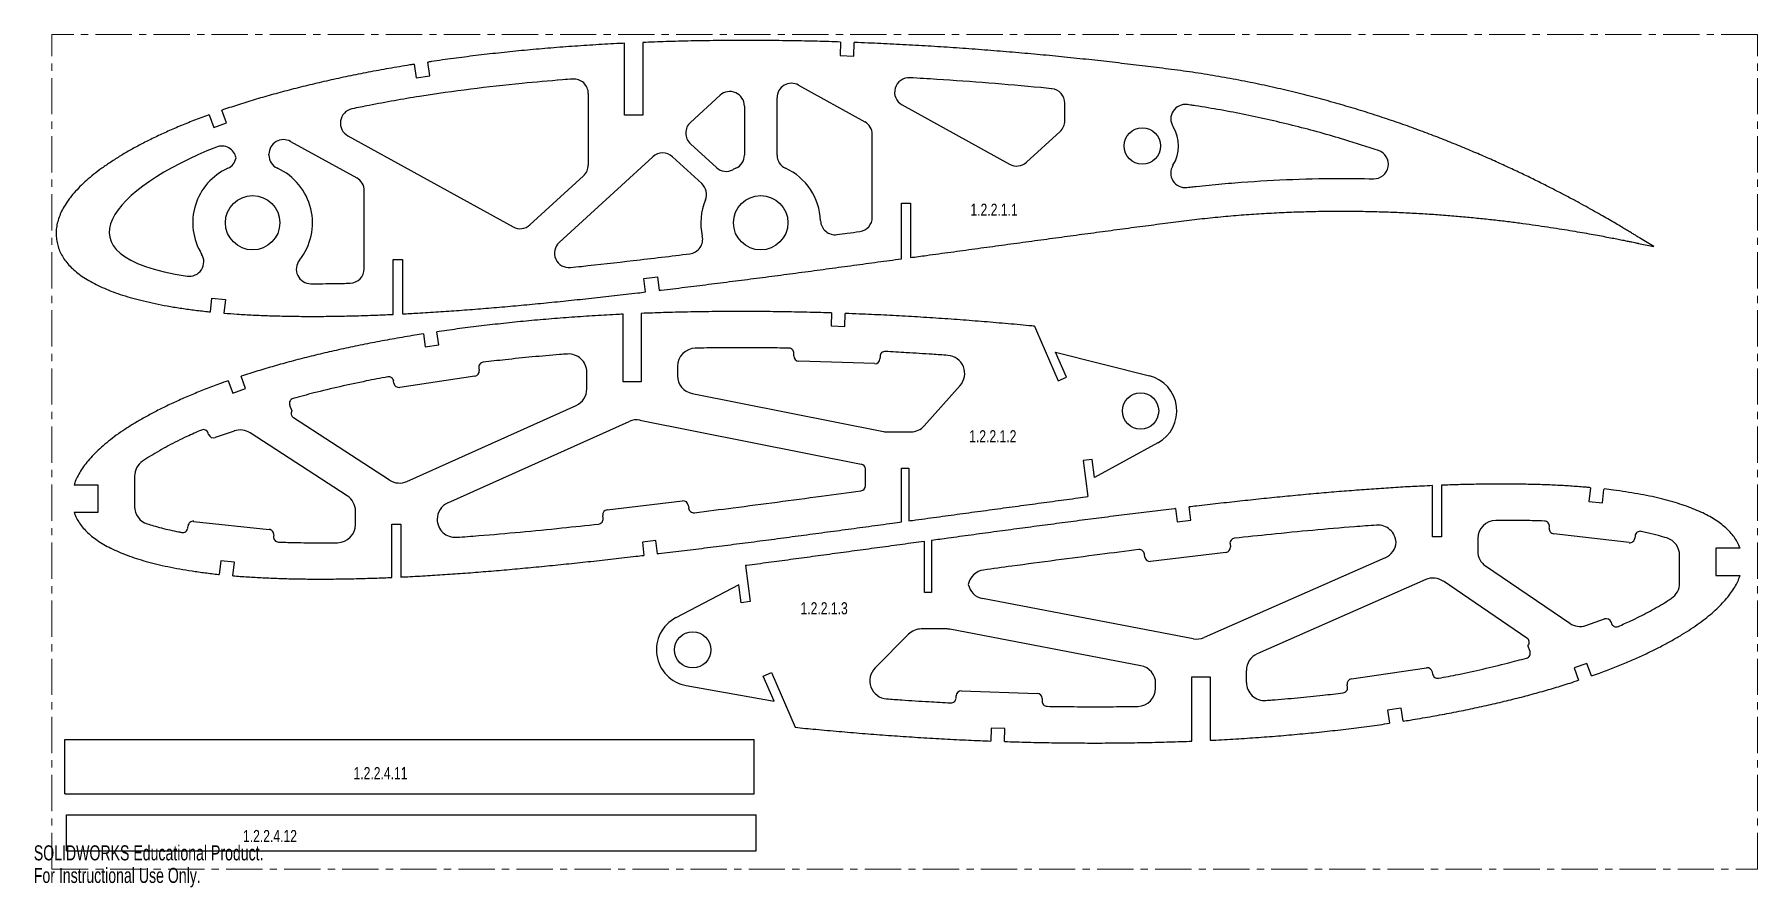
# Model space of a CAD drawing. Header units: inches. Extents: x 0 to 23.8, y 0 to 11.8.
import ezdxf

# ---------------------------------------------------------------- set-up
doc = ezdxf.new("R2010")
doc.units = ezdxf.units.IN
doc.header["$MEASUREMENT"] = 0
doc.linetypes.add('CENTERX2', pattern=[0.8, 0.5, -0.1, 0.1, -0.1])
doc.layers.add('PART_NAMES', color=1, linetype='Continuous')
doc.styles.add('SLDTEXTSTYLE0', font='TXT', dxfattribs={"width": 0.75})
doc.styles.add('SLDTEXTSTYLE1', font='TXT', dxfattribs={"width": 0.7})

msp = doc.modelspace()

# ---------------------------------------------------------------- linework, layer by layer
at = {"color": 7, "linetype": 'CENTERX2', "lineweight": 18}
for p, q in [((0.25, 0.25), (0.25, 11.75)), ((23.75, 11.75), (0.25, 11.75)), ((23.75, 0.25), (23.75, 11.75)), ((0.25, 0.25), (23.75, 0.25))]:
    msp.add_line(p, q, dxfattribs=at)
at = {"color": 7, "linetype": 'Continuous', "lineweight": 25}
for p, q in [((8.39, 11.64), (8.39, 10.64)), ((11.115, 11.646), (11.109, 11.459)), ((11.297, 11.453), (11.304, 11.64)), ((8.14, 10.64), (8.14, 11.629)), ((11.109, 11.459), (11.297, 11.453)), ((5.242, 11.34), (5.27, 11.154)), ((5.27, 11.154), (5.455, 11.182)), ((5.455, 11.182), (5.427, 11.369)), ((7.64, 10.936), (7.64, 9.951)), ((10.537, 11.052), (11.449, 10.548)), ((2.655, 10.531), (2.591, 10.706)), ((9.047, 10.538), (9.455, 10.912)), ((9.79, 10.764), (9.79, 10.088)), ((10.24, 10.088), (10.24, 10.877)), ((11.964, 10.779), (13.444, 9.962)), ((14.205, 10.561), (14.205, 10.804)), ((2.415, 10.643), (2.479, 10.467)), ((2.479, 10.467), (2.655, 10.531)), ((8.39, 10.64), (8.14, 10.64)), ((3.537, 10.276), (4.449, 9.773)), ((4.328, 10.354), (6.603, 9.099)), ((9.405, 9.916), (9.047, 10.243)), ((11.553, 9.233), (11.553, 10.373)), ((13.676, 9.989), (14.14, 10.413)), ((3.24, 10.088), (3.24, 10.101)), ((7.239, 8.886), (8.528, 10.064)), ((8.798, 10.064), (9.203, 9.695)), ((6.835, 9.126), (7.575, 9.803)), ((4.553, 8.523), (4.553, 9.598)), ((11.953, 9.426), (12.078, 9.426)), ((11.953, 8.659), (11.953, 9.426)), ((12.078, 9.426), (12.078, 8.676)), ((22.112, 8.872), (22.321, 8.827)), ((22.321, 8.827), (22.139, 8.94)), ((4.953, 8.65), (5.078, 8.65)), ((4.953, 7.894), (4.953, 8.65)), ((5.078, 8.65), (5.078, 7.9)), ((8.407, 8.389), (8.594, 8.41)), ((8.429, 8.202), (8.407, 8.389)), ((8.594, 8.41), (8.616, 8.224)), ((2.433, 7.929), (2.452, 8.117)), ((2.452, 8.117), (2.639, 8.098)), ((2.639, 8.098), (2.62, 7.911)), ((8.119, 6.963), (8.119, 7.896)), ((8.369, 7.907), (8.369, 6.963)), ((10.992, 7.913), (10.987, 7.734)), ((11.174, 7.728), (11.181, 7.906)), ((5.367, 7.624), (5.393, 7.446)), ((5.579, 7.473), (5.552, 7.653)), ((10.987, 7.734), (11.174, 7.728)), ((13.788, 7.731), (13.814, 7.667)), ((13.814, 7.667), (14.113, 6.98)), ((5.393, 7.446), (5.579, 7.473)), ((14.228, 7.03), (14.078, 7.374)), ((14.078, 7.374), (15.371, 7.048)), ((6.131, 7.154), (6.136, 7.121)), ((8.869, 7.178), (8.869, 7.049)), ((10.473, 7.321), (10.474, 7.355)), ((11.586, 7.215), (10.541, 7.249)), ((11.659, 7.314), (11.658, 7.282)), ((2.68, 6.98), (2.74, 6.809)), ((2.917, 6.871), (2.858, 7.041)), ((4.962, 6.947), (4.958, 6.975)), ((6.077, 7.041), (5.041, 6.888)), ((7.619, 6.868), (7.619, 7.098)), ((8.369, 6.963), (8.119, 6.963)), ((12.269, 6.359), (12.762, 6.914)), ((14.113, 6.98), (14.228, 7.03)), ((2.74, 6.809), (2.917, 6.871)), ((9.071, 6.804), (11.707, 6.28)), ((3.525, 6.644), (3.554, 6.563)), ((4.902, 5.61), (3.577, 6.47)), ((5.14, 5.592), (7.472, 6.64)), ((5.704, 5.297), (8.201, 6.42)), ((8.352, 6.437), (11.401, 5.831)), ((2.409, 6.239), (2.402, 6.259)), ((2.762, 6.287), (2.498, 6.196)), ((4.318, 5.393), (2.98, 6.261)), ((11.756, 6.275), (12.083, 6.275)), ((15.488, 6.125), (14.614, 5.647)), ((11.457, 5.533), (11.457, 5.763)), ((11.957, 5.775), (12.057, 5.775)), ((11.957, 5.035), (11.957, 5.775)), ((12.057, 5.775), (12.057, 5.049)), ((14.581, 5.895), (14.457, 5.879)), ((14.457, 5.879), (14.524, 5.383)), ((14.614, 5.647), (14.581, 5.895)), ((0.888, 5.542), (0.554, 5.542)), ((0.888, 5.167), (0.888, 5.542)), ((1.388, 5.663), (1.388, 5.246)), ((19.27, 4.83), (19.27, 5.534)), ((19.395, 5.539), (19.395, 4.83)), ((21.448, 5.504), (21.426, 5.317)), ((21.449, 5.506), (21.448, 5.504)), ((21.613, 5.296), (21.634, 5.483)), ((21.634, 5.483), (21.635, 5.488)), ((7.9, 5.202), (8.94, 5.325)), ((9.018, 5.264), (9.023, 5.223)), ((14.524, 5.383), (14.524, 5.383)), ((15.94, 5.058), (15.918, 5.241)), ((21.426, 5.317), (21.613, 5.296)), ((0.555, 5.167), (0.888, 5.167)), ((2.202, 5.042), (3.244, 4.931)), ((4.432, 4.998), (4.432, 5.183)), ((4.932, 5.002), (5.057, 5.002)), ((4.932, 4.27), (4.932, 5.002)), ((5.057, 5.002), (5.057, 4.275)), ((7.843, 5.083), (7.838, 5.125)), ((15.732, 5.219), (15.753, 5.037)), ((15.753, 5.037), (15.94, 5.058)), ((2.122, 4.951), (2.125, 4.98)), ((3.306, 4.853), (3.304, 4.834)), ((8.571, 4.778), (8.385, 4.756)), ((8.385, 4.756), (8.407, 4.574)), ((8.593, 4.596), (8.571, 4.778)), ((12.27, 4.06), (12.27, 4.765)), ((12.37, 4.779), (12.37, 4.06)), ((19.395, 4.83), (19.27, 4.83)), ((19.895, 4.806), (19.895, 4.632)), ((20.88, 4.949), (20.882, 4.967)), ((21.981, 4.749), (20.941, 4.871)), ((22.063, 4.843), (22.059, 4.81)), ((15.307, 4.551), (15.302, 4.592)), ((16.425, 4.612), (15.385, 4.49)), ((18.62, 4.54), (16.124, 3.442)), ((16.482, 4.731), (16.486, 4.69)), ((22.676, 4.19), (22.676, 4.575)), ((23.509, 4.671), (23.176, 4.671)), ((23.176, 4.671), (23.176, 4.296)), ((2.577, 4.499), (2.556, 4.311)), ((2.556, 4.311), (2.556, 4.311)), ((2.763, 4.479), (2.577, 4.499)), ((2.743, 4.293), (2.763, 4.479)), ((9.806, 4.432), (9.872, 3.936)), ((9.806, 4.432), (9.806, 4.432)), ((21.163, 3.637), (20.004, 4.425)), ((23.176, 4.296), (23.509, 4.296)), ((9.715, 4.167), (8.847, 3.715)), ((9.748, 3.92), (9.715, 4.167)), ((12.37, 4.06), (12.27, 4.06)), ((19.179, 4.24), (16.857, 3.218)), ((20.573, 3.434), (19.421, 4.217)), ((9.872, 3.936), (9.748, 3.92)), ((15.976, 3.425), (13.073, 3.978)), ((21.385, 3.608), (21.643, 3.697)), ((21.732, 3.654), (21.738, 3.636)), ((12.051, 3.486), (11.591, 3.022)), ((12.573, 3.56), (12.228, 3.56)), ((15.254, 3.054), (12.619, 3.556)), ((20.615, 3.249), (20.587, 3.33)), ((10.051, 2.908), (10.166, 2.958)), ((10.2, 2.564), (10.051, 2.908)), ((10.166, 2.958), (10.49, 2.205)), ((15.957, 2.901), (16.207, 2.901)), ((15.957, 2.014), (15.957, 2.901)), ((16.207, 2.901), (16.207, 2.026)), ((16.707, 2.824), (16.707, 2.989)), ((18.155, 2.871), (19.19, 3.025)), ((19.269, 2.966), (19.273, 2.939)), ((21.4, 3.084), (21.223, 3.022)), ((21.223, 3.022), (21.282, 2.852)), ((21.46, 2.913), (21.4, 3.084)), ((8.99, 2.78), (10.2, 2.564)), ((12.707, 2.609), (12.708, 2.641)), ((12.78, 2.708), (13.825, 2.672)), ((15.457, 2.743), (15.457, 2.808)), ((18.101, 2.759), (18.096, 2.792)), ((13.893, 2.6), (13.892, 2.566)), ((18.839, 2.467), (18.653, 2.44)), ((18.653, 2.44), (18.68, 2.261)), ((18.866, 2.289), (18.839, 2.467)), ((13.191, 2.194), (13.184, 2.016)), ((13.379, 2.187), (13.191, 2.194)), ((13.373, 2.009), (13.379, 2.187)), ((0.427, 1.289), (0.427, 2.039)), ((0.427, 2.039), (9.927, 2.039)), ((9.927, 1.289), (9.927, 2.039)), ((0.427, 1.289), (9.927, 1.289)), ((0.451, 0.501), (0.451, 1.001)), ((0.451, 1.001), (9.951, 1.001)), ((9.951, 0.501), (9.951, 1.001)), ((0.451, 0.501), (9.951, 0.501))]:
    msp.add_line(p, q, dxfattribs=at)
for centre, radius in [((15.273, 10.214), 0.25), ((3.015, 9.156), 0.375), ((10.015, 9.156), 0.375), ((15.249, 6.563), 0.25), ((9.078, 3.272), 0.25)]:
    msp.add_circle(centre, radius, dxfattribs=at)
for centre, radius, start, end in [((7.44, 10.936), 0.2, 0, 94.1465), ((9.59, 10.764), 0.2, 0, 132.4269), ((10.44, 10.877), 0.2, 61.1174, 180), ((12.06, 10.954), 0.2, 86.8207, 241.1174), ((14.005, 10.804), 0.2, 0, 84.4179), ((4.424, 10.529), 0.2, 101.8555, 241.1174), ((15.866, 10.586), 0.2, 81.6529, 212.0882), ((9.182, 10.391), 0.2, 132.4269, 227.5937), ((11.353, 10.373), 0.2, 0, 61.1174), ((14.005, 10.561), 0.2, 312.4269, 0), ((15.273, 10.214), 0.5, 327.7386, 32.0882), ((2.59, 10.013), 0.2, 10.9147, 111.3382), ((3.44, 10.101), 0.2, 61.1174, 180), ((2.59, 10.088), 0.2, 294.4963, 349.0853), ((3.44, 10.088), 0.2, 180, 245.5037), ((8.663, 9.917), 0.2, 47.5937, 132.4269), ((9.59, 10.088), 0.2, 294.4963, 0), ((10.44, 10.088), 0.2, 180, 245.5037), ((13.541, 10.137), 0.2, 241.1174, 312.4269), ((18.463, 9.961), 0.2, 268.6299, 71.3771), ((3.015, 9.156), 0.825, 114.4963, 211.5447), ((3.015, 9.156), 0.825, 321.38, 65.5037), ((4.353, 9.598), 0.2, 0, 61.1174), ((7.44, 9.951), 0.2, 312.4269, 0), ((9.54, 10.064), 0.2, 227.5937, 297.6277), ((10.015, 9.156), 0.825, 114.4963, 117.6277), ((10.015, 9.156), 0.825, 1.9843, 65.5037), ((15.865, 9.84), 0.2, 147.7386, 276.734), ((9.068, 9.547), 0.2, 337.5598, 47.5937), ((10.015, 9.156), 0.825, 157.5598, 192.8522), ((6.7, 9.274), 0.2, 241.1174, 312.4269), ((11.04, 9.191), 0.2, 181.9843, 277.6669), ((11.353, 9.233), 0.2, 277.7079, 360), ((7.374, 8.738), 0.2, 132.4269, 275.9816), ((9.016, 8.928), 0.2, 277.0614, 12.8522), ((2.142, 8.619), 0.2, 261.6126, 31.5447), ((3.816, 8.516), 0.2, 141.38, 269.9436), ((4.353, 8.523), 0.2, 271.4139, 0), ((9.119, 7.178), 0.25, 91.0249, 180), ((10.404, 7.358), 0.07, 358.1501, 88.976), ((11.729, 7.312), 0.07, 87.0845, 177.8825), ((6.201, 7.165), 0.07, 96.9285, 188.4141), ((7.369, 7.098), 0.25, 0, 94.3152), ((10.543, 7.319), 0.07, 178.1501, 268.1211), ((11.588, 7.284), 0.07, 268.1211, 357.8825), ((12.576, 7.08), 0.25, 318.3376, 85.9496), ((4.889, 6.964), 0.07, 8.4731, 100.5819), ((5.031, 6.957), 0.07, 188.4731, 278.4142), ((6.067, 7.111), 0.07, 278.4142, 8.4141), ((9.119, 7.049), 0.25, 180, 258.7682), ((15.249, 6.563), 0.5, 298.6307, 75.8813), ((3.592, 6.668), 0.07, 105.4838, 199.2155), ((7.369, 6.868), 0.25, 294.2016, 0), ((3.615, 6.529), 0.07, 150.4511, 237.0267), ((8.304, 6.191), 0.25, 78.7682, 114.2016), ((2.336, 6.236), 0.07, 19.2168, 113.2449), ((2.475, 6.262), 0.07, 199.2168, 289.216), ((2.844, 6.051), 0.25, 57.0267, 109.216), ((11.756, 6.525), 0.25, 258.7682, 270), ((12.083, 6.525), 0.25, 270, 318.3376), ((1.638, 5.663), 0.25, 124.2552, 180), ((11.387, 5.763), 0.07, 0, 78.7682), ((5.038, 5.82), 0.25, 237.0267, 294.2016), ((11.387, 5.533), 0.07, 277.7243, 0), ((1.638, 5.246), 0.25, 180, 252.0128), ((4.182, 5.183), 0.25, 0, 57.0267), ((5.807, 5.069), 0.25, 114.2016, 179.7085), ((8.948, 5.255), 0.07, 6.7105, 96.7105), ((2.195, 4.973), 0.07, 83.8745, 173.8786), ((4.182, 4.998), 0.25, 270.7089, 0), ((5.807, 5.072), 0.25, 180.2915, 274.1276), ((7.774, 5.075), 0.07, 276.3093, 6.6969), ((7.908, 5.133), 0.07, 96.7105, 186.6969), ((9.092, 5.231), 0.07, 186.7105, 277.1158), ((18.52, 4.74), 0.25, 3.3039, 93.9798), ((20.145, 4.806), 0.25, 90.2685, 180), ((20.812, 4.976), 0.07, 353.2854, 87.8204), ((2.052, 4.958), 0.07, 259.2664, 353.8786), ((3.236, 4.861), 0.07, 353.8603, 83.8745), ((3.374, 4.827), 0.07, 173.8603, 267.951), ((16.551, 4.739), 0.07, 96.2895, 186.6878), ((18.52, 4.769), 0.25, 293.7347, 356.6961), ((20.949, 4.94), 0.07, 173.2854, 263.313), ((21.99, 4.818), 0.07, 263.313, 353.321), ((22.132, 4.835), 0.07, 78.3644, 173.321), ((22.426, 4.575), 0.25, 0, 72.6858), ((15.233, 4.583), 0.07, 6.7168, 97.1231), ((15.377, 4.559), 0.07, 186.7168, 276.7168), ((16.417, 4.682), 0.07, 276.7168, 6.6878), ((20.145, 4.632), 0.25, 180, 235.7763), ((13.12, 4.124), 0.25, 97.7208, 168.5153), ((13.12, 4.224), 0.25, 191.4847, 259.223), ((19.28, 4.011), 0.25, 55.7763, 113.7347), ((22.426, 4.19), 0.25, 303.685, 0), ((9.078, 3.272), 0.5, 117.4935, 259.8843), ((21.303, 3.844), 0.25, 235.7763, 289.1454), ((21.666, 3.631), 0.07, 19.1469, 109.1454), ((21.804, 3.659), 0.07, 199.1469, 293.4731), ((12.228, 3.31), 0.25, 90, 135.2654), ((12.573, 3.31), 0.25, 79.223, 90), ((16.023, 3.671), 0.25, 259.223, 293.7347), ((20.534, 3.376), 0.07, 319.7831, 55.7763), ((16.957, 2.989), 0.25, 113.7347, 180), ((20.549, 3.226), 0.07, 285.4018, 19.1445), ((11.769, 2.846), 0.25, 135.2654, 265.8036), ((15.207, 2.808), 0.25, 0, 79.223), ((18.165, 2.802), 0.07, 98.4444, 188.4442), ((19.2, 2.956), 0.07, 8.5703, 98.4444), ((19.343, 2.95), 0.07, 188.5703, 280.678), ((12.778, 2.638), 0.07, 88.0196, 177.8025), ((13.823, 2.602), 0.07, 358.0815, 88.0196), ((15.207, 2.743), 0.25, 271.0002, 0), ((16.957, 2.824), 0.25, 180, 274.4099), ((18.031, 2.749), 0.07, 276.8934, 8.4442), ((12.637, 2.611), 0.07, 267.0029, 357.8025), ((13.962, 2.564), 0.07, 178.0815, 268.9495)]:
    msp.add_arc(centre, radius, start, end, dxfattribs=at)
for points, knots in [([(11.115, 11.646), (11.009, 11.65), (10.785, 11.656), (10.445, 11.663), (10.097, 11.667), (9.748, 11.668), (9.402, 11.666), (9.057, 11.661), (8.72, 11.652), (8.498, 11.644), (8.39, 11.64)], [0.4956361, 0.4956361, 0.4956361, 0.4956361, 0.5094578, 0.5245323, 0.5395793, 0.554583, 0.5695295, 0.5844034, 0.599191, 0.6131242, 0.6131242, 0.6131242, 0.6131242]), ([(22.139, 8.94), (22.137, 8.941), (22.13, 8.945), (22.115, 8.954), (22.09, 8.969), (22.055, 8.991), (22.01, 9.018), (21.955, 9.051), (21.89, 9.09), (21.815, 9.135), (21.73, 9.184), (21.635, 9.239), (21.53, 9.299), (21.415, 9.363), (21.291, 9.431), (21.156, 9.503), (21.012, 9.579), (20.858, 9.658), (20.695, 9.74), (20.521, 9.824), (20.339, 9.91), (20.146, 9.998), (19.945, 10.087), (19.734, 10.177), (19.514, 10.267), (19.284, 10.357), (19.046, 10.446), (18.799, 10.534), (18.543, 10.62), (18.279, 10.704), (18.006, 10.786), (17.725, 10.864), (17.436, 10.939), (17.139, 11.009), (16.835, 11.075), (16.523, 11.137), (16.205, 11.192), (15.88, 11.242), (15.554, 11.283), (15.229, 11.324), (14.904, 11.362), (14.576, 11.399), (14.243, 11.434), (13.908, 11.467), (13.569, 11.498), (13.228, 11.526), (12.884, 11.552), (12.539, 11.576), (12.192, 11.598), (11.844, 11.616), (11.547, 11.63), (11.367, 11.637), (11.304, 11.64)], [0, 0, 0, 0, 0.0002541, 0.0010154, 0.0022834, 0.0040566, 0.006331, 0.0091053, 0.0123745, 0.016134, 0.0203797, 0.025106, 0.0303062, 0.0359722, 0.0420995, 0.0486781, 0.0557017, 0.0631602, 0.0710458, 0.0793498, 0.0880629, 0.0971758, 0.1066781, 0.1165616, 0.1268143, 0.1374283, 0.1483936, 0.1596998, 0.1713381, 0.1832977, 0.1955696, 0.2081436, 0.2210116, 0.2341618, 0.2475875, 0.2612768, 0.2752227, 0.2894141, 0.3037712, 0.3176892, 0.3317841, 0.3460397, 0.3604439, 0.3749827, 0.3896405, 0.4044033, 0.4192566, 0.4341867, 0.4491773, 0.4642148, 0.479284, 0.4875187, 0.4875187, 0.4875187, 0.4875187]), ([(8.14, 11.629), (8.105, 11.627), (7.959, 11.62), (7.702, 11.605), (7.371, 11.583), (7.044, 11.557), (6.721, 11.528), (6.403, 11.495), (6.09, 11.459), (5.782, 11.42), (5.562, 11.389), (5.444, 11.371), (5.427, 11.369)], [0.6239097, 0.6239097, 0.6239097, 0.6239097, 0.6284475, 0.6428887, 0.6571861, 0.6713255, 0.685294, 0.6990781, 0.7126651, 0.7260426, 0.7391977, 0.7414214, 0.7414214, 0.7414214, 0.7414214]), ([(5.242, 11.34), (5.222, 11.337), (5.105, 11.318), (4.894, 11.282), (4.611, 11.23), (4.334, 11.175), (4.065, 11.117), (3.804, 11.056), (3.55, 10.993), (3.304, 10.927), (3.066, 10.859), (2.837, 10.788), (2.68, 10.736), (2.599, 10.709), (2.591, 10.706)], [0.7495027, 0.7495027, 0.7495027, 0.7495027, 0.7521176, 0.764792, 0.7772082, 0.7893557, 0.801224, 0.8128037, 0.8240829, 0.8350546, 0.8457096, 0.8560379, 0.8660338, 0.8671073, 0.8671073, 0.8671073, 0.8671073]), ([(7.426, 11.135), (7.379, 11.132), (7.145, 11.114), (6.439, 11.052), (5.548, 10.941), (4.771, 10.804), (4.462, 10.741), (4.383, 10.725)], [0.6561627, 0.6561627, 0.6561627, 0.6561627, 0.6623685, 0.6869131, 0.7493598, 0.7805831, 0.7911832, 0.7911832, 0.7911832, 0.7911832]), ([(14.024, 11.003), (13.974, 11.008), (13.685, 11.036), (13.158, 11.082), (12.558, 11.125), (12.195, 11.146), (12.072, 11.153)], [0.36808781, 0.36808781, 0.36808781, 0.36808781, 0.37467988, 0.4059032, 0.43712652, 0.45331433, 0.45331433, 0.45331433, 0.45331433]), ([(18.527, 10.15), (18.373, 10.202), (17.994, 10.324), (17.384, 10.492), (16.813, 10.623), (16.352, 10.711), (16.098, 10.753), (15.946, 10.776), (15.909, 10.782), (15.895, 10.784)], [0.1656412, 0.1656412, 0.1656412, 0.1656412, 0.1873399, 0.2185633, 0.2497866, 0.2653982, 0.2810099, 0.2840212, 0.2859727, 0.2859727, 0.2859727, 0.2859727]), ([(2.415, 10.643), (2.411, 10.642), (2.34, 10.616), (2.204, 10.565), (2.011, 10.487), (1.828, 10.408), (1.655, 10.327), (1.492, 10.245), (1.338, 10.163), (1.195, 10.079), (1.063, 9.995), (0.94, 9.911), (0.828, 9.826), (0.727, 9.741), (0.637, 9.656), (0.557, 9.571), (0.488, 9.487), (0.43, 9.402), (0.383, 9.318), (0.347, 9.234), (0.322, 9.151), (0.308, 9.068), (0.305, 8.986), (0.312, 8.933), (0.315, 8.906)], [0.8751889, 0.8751889, 0.8751889, 0.8751889, 0.8756888, 0.8849977, 0.8939534, 0.9025529, 0.9107894, 0.9186607, 0.9261663, 0.9333026, 0.9400712, 0.9464748, 0.9525175, 0.9582048, 0.9635467, 0.9685566, 0.9732499, 0.977651, 0.981787, 0.9856942, 0.9894151, 0.9930012, 0.9965084, 1, 1, 1, 1]), ([(15.888, 9.642), (15.903, 9.644), (15.945, 9.648), (16.047, 9.66), (16.251, 9.681), (16.666, 9.719), (17.258, 9.755), (17.896, 9.769), (18.296, 9.765), (18.459, 9.761)], [0.7212113, 0.7212113, 0.7212113, 0.7212113, 0.7231627, 0.7268056, 0.7346112, 0.7502223, 0.7814445, 0.8126667, 0.8340248, 0.8340248, 0.8340248, 0.8340248]), ([(12.078, 8.676), (12.152, 8.686), (12.338, 8.711), (12.634, 8.752), (12.967, 8.797), (13.298, 8.842), (13.627, 8.887), (13.955, 8.932), (14.28, 8.976), (14.602, 9.019), (14.922, 9.062), (15.238, 9.104), (15.545, 9.144), (15.844, 9.184), (16.134, 9.217), (16.421, 9.246), (16.704, 9.269), (16.984, 9.287), (17.26, 9.301), (17.531, 9.31), (17.798, 9.316), (18.06, 9.317), (18.316, 9.314), (18.567, 9.308), (18.812, 9.299), (19.05, 9.287), (19.282, 9.273), (19.507, 9.256), (19.724, 9.237), (19.933, 9.216), (20.135, 9.195), (20.328, 9.172), (20.513, 9.148), (20.689, 9.124), (20.855, 9.099), (21.012, 9.075), (21.16, 9.051), (21.297, 9.028), (21.424, 9.006), (21.541, 8.984), (21.648, 8.965), (21.743, 8.946), (21.828, 8.93), (21.902, 8.915), (21.965, 8.902), (22.016, 8.892), (22.056, 8.883), (22.085, 8.877), (22.102, 8.874), (22.11, 8.872), (22.112, 8.872)], [0.546144, 0.546144, 0.546144, 0.546144, 0.5562472, 0.5713818, 0.586466, 0.6014845, 0.6164243, 0.6312694, 0.6460065, 0.6606207, 0.6750982, 0.6894229, 0.7035818, 0.7169076, 0.7300093, 0.7429521, 0.7557256, 0.76832, 0.7807243, 0.7929265, 0.804916, 0.8166791, 0.8282035, 0.8394749, 0.8504814, 0.8612077, 0.8716393, 0.8817634, 0.8915636, 0.9010274, 0.910139, 0.918884, 0.9272493, 0.9352211, 0.9427847, 0.9499282, 0.9566385, 0.9629042, 0.9687123, 0.9740545, 0.9789184, 0.9832972, 0.9871802, 0.9905607, 0.9934334, 0.9957906, 0.9976296, 0.9989458, 0.9997366, 1, 1, 1, 1]), ([(11.066, 8.993), (11.114, 8.999), (11.218, 9.013), (11.323, 9.028), (11.379, 9.035)], [0.50301888, 0.50301888, 0.50301888, 0.50301888, 0.50947773, 0.51723163, 0.51723163, 0.51723163, 0.51723163]), ([(0.315, 8.906), (0.321, 8.879), (0.332, 8.826), (0.363, 8.75), (0.403, 8.676), (0.454, 8.606), (0.515, 8.539), (0.587, 8.475), (0.669, 8.414), (0.761, 8.357), (0.862, 8.302), (0.974, 8.251), (1.095, 8.202), (1.226, 8.157), (1.366, 8.115), (1.515, 8.077), (1.674, 8.041), (1.841, 8.009), (2.017, 7.98), (2.202, 7.954), (2.342, 7.938), (2.42, 7.93), (2.433, 7.929)], [0, 0, 0, 0, 0.0036383, 0.0072932, 0.0110281, 0.0149011, 0.0189633, 0.0232585, 0.0278206, 0.0326791, 0.0378532, 0.0433619, 0.0492147, 0.0554223, 0.0619888, 0.068918, 0.0762112, 0.0838684, 0.0918874, 0.1002659, 0.1089999, 0.1108409, 0.1108409, 0.1108409, 0.1108409]), ([(7.395, 8.539), (7.445, 8.545), (7.733, 8.575), (8.281, 8.637), (8.78, 8.697), (9.04, 8.729)], [0.33626141, 0.33626141, 0.33626141, 0.33626141, 0.34308912, 0.3755557, 0.41104965, 0.41104965, 0.41104965, 0.41104965]), ([(8.616, 8.224), (8.625, 8.225), (8.743, 8.239), (8.97, 8.267), (9.298, 8.308), (9.628, 8.35), (9.959, 8.392), (10.292, 8.436), (10.626, 8.48), (10.96, 8.525), (11.296, 8.57), (11.626, 8.615), (11.845, 8.644), (11.953, 8.659)], [0.3893244, 0.3893244, 0.3893244, 0.3893244, 0.3905972, 0.4053326, 0.4201748, 0.4351095, 0.4501243, 0.4652031, 0.4803332, 0.4955006, 0.5106898, 0.5258873, 0.5404777, 0.5404777, 0.5404777, 0.5404777]), ([(3.816, 8.316), (3.926, 8.316), (4.107, 8.317), (4.287, 8.321), (4.358, 8.323)], [0.17300276, 0.17300276, 0.17300276, 0.17300276, 0.18822241, 0.19785709, 0.19785709, 0.19785709, 0.19785709]), ([(5.078, 7.9), (5.148, 7.904), (5.313, 7.912), (5.574, 7.929), (5.862, 7.949), (6.154, 7.971), (6.452, 7.996), (6.754, 8.023), (7.06, 8.053), (7.37, 8.084), (7.684, 8.118), (8.001, 8.153), (8.25, 8.181), (8.393, 8.198), (8.429, 8.202)], [0.2297245, 0.2297245, 0.2297245, 0.2297245, 0.2392364, 0.251959, 0.2649239, 0.2781197, 0.291536, 0.3051603, 0.3189807, 0.3329855, 0.3471628, 0.3614986, 0.3759807, 0.3809029, 0.3809029, 0.3809029, 0.3809029]), ([(2.62, 7.911), (2.681, 7.906), (2.815, 7.896), (3.023, 7.884), (3.248, 7.875), (3.48, 7.869), (3.719, 7.866), (3.965, 7.866), (4.218, 7.869), (4.477, 7.875), (4.723, 7.884), (4.882, 7.891), (4.953, 7.894)], [0.1192627, 0.1192627, 0.1192627, 0.1192627, 0.1275148, 0.1372853, 0.1473879, 0.1578165, 0.1685635, 0.1796191, 0.1909774, 0.202627, 0.2145605, 0.2241035, 0.2241035, 0.2241035, 0.2241035]), ([(8.119, 7.896), (8.086, 7.894), (7.944, 7.887), (7.695, 7.873), (7.374, 7.851), (7.057, 7.826), (6.744, 7.798), (6.436, 7.766), (6.132, 7.731), (5.838, 7.694), (5.645, 7.666), (5.552, 7.653)], [0.6239499, 0.6239499, 0.6239499, 0.6239499, 0.6284475, 0.6428887, 0.6571861, 0.6713255, 0.685294, 0.6990781, 0.7126651, 0.7260426, 0.7386106, 0.7386106, 0.7386106, 0.7386106]), ([(10.992, 7.913), (10.893, 7.916), (10.681, 7.922), (10.356, 7.929), (10.017, 7.933), (9.68, 7.934), (9.344, 7.932), (9.009, 7.927), (8.685, 7.918), (8.472, 7.911), (8.369, 7.907)], [0.4962179, 0.4962179, 0.4962179, 0.4962179, 0.5094578, 0.5245323, 0.5395793, 0.554583, 0.5695295, 0.5844034, 0.599191, 0.6128274, 0.6128274, 0.6128274, 0.6128274]), ([(13.788, 7.731), (13.763, 7.733), (13.629, 7.746), (13.385, 7.768), (13.054, 7.796), (12.721, 7.822), (12.386, 7.845), (12.049, 7.866), (11.712, 7.884), (11.422, 7.897), (11.245, 7.904), (11.181, 7.906)], [0.3716741, 0.3716741, 0.3716741, 0.3716741, 0.3749827, 0.3896405, 0.4044033, 0.4192566, 0.4341867, 0.4491773, 0.4642148, 0.479284, 0.4878472, 0.4878472, 0.4878472, 0.4878472]), ([(5.367, 7.624), (5.328, 7.619), (5.196, 7.597), (4.972, 7.56), (4.698, 7.509), (4.43, 7.456), (4.169, 7.399), (3.915, 7.341), (3.669, 7.279), (3.431, 7.215), (3.2, 7.149), (3.01, 7.09), (2.897, 7.054), (2.858, 7.041)], [0.7469527, 0.7469527, 0.7469527, 0.7469527, 0.7521176, 0.764792, 0.7772082, 0.7893557, 0.801224, 0.8128037, 0.8240829, 0.8350546, 0.8457096, 0.8560379, 0.8615633, 0.8615633, 0.8615633, 0.8615633]), ([(10.405, 7.428), (10.295, 7.43), (10.051, 7.433), (9.672, 7.434), (9.353, 7.432), (9.167, 7.429), (9.115, 7.428)], [0.5219194, 0.5219194, 0.5219194, 0.5219194, 0.53682947, 0.55493752, 0.57304557, 0.58007492, 0.58007492, 0.58007492, 0.58007492]), ([(12.593, 7.329), (12.522, 7.334), (12.331, 7.347), (12.045, 7.365), (11.829, 7.377), (11.733, 7.382)], [0.42338654, 0.42338654, 0.42338654, 0.42338654, 0.43299964, 0.44917565, 0.4621597, 0.4621597, 0.4621597, 0.4621597]), ([(7.351, 7.347), (7.315, 7.345), (7.154, 7.332), (6.868, 7.308), (6.518, 7.272), (6.293, 7.246), (6.192, 7.234)], [0.65986285, 0.65986285, 0.65986285, 0.65986285, 0.66472428, 0.68177563, 0.69882698, 0.71261802, 0.71261802, 0.71261802, 0.71261802]), ([(2.68, 6.98), (2.639, 6.966), (2.533, 6.928), (2.364, 6.864), (2.177, 6.788), (2, 6.711), (1.832, 6.633), (1.673, 6.554), (1.525, 6.474), (1.386, 6.393), (1.257, 6.312), (1.138, 6.23), (1.03, 6.148), (0.932, 6.065), (0.844, 5.983), (0.767, 5.901), (0.7, 5.818), (0.644, 5.737), (0.598, 5.655), (0.57, 5.59), (0.557, 5.552), (0.554, 5.542)], [0.8698974, 0.8698974, 0.8698974, 0.8698974, 0.8756888, 0.8849977, 0.8939534, 0.9025529, 0.9107894, 0.9186607, 0.9261663, 0.9333026, 0.9400712, 0.9464748, 0.9525175, 0.9582048, 0.9635467, 0.9685566, 0.9732499, 0.977651, 0.981787, 0.9856942, 0.9870851, 0.9870851, 0.9870851, 0.9870851]), ([(4.876, 7.033), (4.777, 7.015), (4.557, 6.972), (4.218, 6.899), (3.881, 6.818), (3.667, 6.761), (3.573, 6.735)], [0.7732303, 0.7732303, 0.7732303, 0.7732303, 0.78693755, 0.80396111, 0.82098467, 0.83456281, 0.83456281, 0.83456281, 0.83456281]), ([(2.309, 6.3), (2.242, 6.271), (2.086, 6.202), (1.851, 6.085), (1.648, 5.968), (1.534, 5.895), (1.498, 5.87)], [0.89705263, 0.89705263, 0.89705263, 0.89705263, 0.90742385, 0.9213672, 0.93531056, 0.94216356, 0.94216356, 0.94216356, 0.94216356]), ([(9.101, 5.161), (9.279, 5.184), (9.66, 5.232), (10.243, 5.308), (10.83, 5.387), (11.214, 5.439), (11.396, 5.463)], [0.4164493, 0.4164493, 0.4164493, 0.4164493, 0.4415728, 0.4699736, 0.4983745, 0.5239401, 0.5239401, 0.5239401, 0.5239401]), ([(19.27, 5.534), (19.221, 5.532), (19.086, 5.526), (18.862, 5.514), (18.597, 5.497), (18.327, 5.478), (18.052, 5.457), (17.773, 5.434), (17.489, 5.408), (17.202, 5.381), (16.911, 5.351), (16.616, 5.32), (16.319, 5.287), (16.086, 5.26), (15.952, 5.245), (15.918, 5.241)], [0.219802, 0.219802, 0.219802, 0.219802, 0.2267672, 0.2392364, 0.251959, 0.2649239, 0.2781197, 0.291536, 0.3051603, 0.3189807, 0.3329855, 0.3471628, 0.3614986, 0.3759807, 0.38084, 0.38084, 0.38084, 0.38084]), ([(21.449, 5.506), (21.43, 5.508), (21.347, 5.515), (21.195, 5.527), (20.991, 5.539), (20.78, 5.548), (20.562, 5.553), (20.338, 5.556), (20.107, 5.556), (19.87, 5.553), (19.632, 5.548), (19.473, 5.542), (19.395, 5.539)], [0.11543407, 0.11543407, 0.11543407, 0.11543407, 0.11808453, 0.12751484, 0.13728527, 0.14738792, 0.15781648, 0.16856347, 0.17961913, 0.19097737, 0.20262697, 0.21381476, 0.21381476, 0.21381476, 0.21381476]), ([(23.509, 4.671), (23.502, 4.69), (23.485, 4.732), (23.45, 4.795), (23.402, 4.861), (23.344, 4.924), (23.277, 4.984), (23.2, 5.041), (23.114, 5.096), (23.019, 5.147), (22.914, 5.195), (22.8, 5.24), (22.678, 5.283), (22.546, 5.322), (22.406, 5.358), (22.257, 5.392), (22.1, 5.422), (21.935, 5.449), (21.779, 5.471), (21.678, 5.483), (21.635, 5.488)], [0.0044999, 0.0044999, 0.0044999, 0.0044999, 0.0072932, 0.0110281, 0.0149011, 0.0189633, 0.0232585, 0.0278206, 0.0326791, 0.0378532, 0.0433619, 0.0492147, 0.0554223, 0.0619888, 0.068918, 0.0762112, 0.0838684, 0.0918874, 0.1002659, 0.1064736, 0.1064736, 0.1064736, 0.1064736]), ([(12.057, 5.049), (12.089, 5.053), (12.23, 5.072), (12.478, 5.106), (12.801, 5.15), (13.122, 5.194), (13.441, 5.237), (13.759, 5.28), (14.074, 5.323), (14.329, 5.357), (14.478, 5.377), (14.524, 5.383)], [0.5516789, 0.5516789, 0.5516789, 0.5516789, 0.5562472, 0.5713818, 0.586466, 0.6014845, 0.6164243, 0.6312694, 0.6460065, 0.6606207, 0.6669773, 0.6669773, 0.6669773, 0.6669773]), ([(0.555, 5.167), (0.562, 5.146), (0.58, 5.1), (0.617, 5.033), (0.667, 4.965), (0.727, 4.9), (0.796, 4.838), (0.875, 4.779), (0.964, 4.723), (1.063, 4.67), (1.171, 4.62), (1.289, 4.573), (1.415, 4.529), (1.551, 4.489), (1.696, 4.451), (1.85, 4.417), (2.012, 4.386), (2.183, 4.358), (2.362, 4.333), (2.488, 4.318), (2.553, 4.311), (2.556, 4.311)], [0.0041967, 0.0041967, 0.0041967, 0.0041967, 0.0072932, 0.0110281, 0.0149011, 0.0189633, 0.0232585, 0.0278206, 0.0326791, 0.0378532, 0.0433619, 0.0492147, 0.0554223, 0.0619888, 0.068918, 0.0762112, 0.0838684, 0.0918874, 0.1002659, 0.1089999, 0.1094388, 0.1094388, 0.1094388, 0.1094388]), ([(1.561, 5.009), (1.59, 4.999), (1.691, 4.968), (1.836, 4.931), (1.969, 4.903), (2.024, 4.893), (2.039, 4.89)], [0.055115, 0.055115, 0.055115, 0.055115, 0.0600148, 0.07236229, 0.07853604, 0.0808844, 0.0808844, 0.0808844, 0.0808844]), ([(5.825, 4.823), (5.926, 4.83), (6.219, 4.852), (6.703, 4.894), (7.254, 4.948), (7.613, 4.987), (7.782, 5.005)], [0.26267891, 0.26267891, 0.26267891, 0.26267891, 0.27701938, 0.30397321, 0.33092705, 0.35459329, 0.35459329, 0.35459329, 0.35459329]), ([(8.593, 4.596), (8.598, 4.596), (8.709, 4.609), (8.925, 4.636), (9.243, 4.675), (9.563, 4.716), (9.884, 4.757), (10.207, 4.799), (10.531, 4.842), (10.855, 4.886), (11.18, 4.929), (11.505, 4.973), (11.764, 5.009), (11.915, 5.029), (11.957, 5.035)], [0.3898644, 0.3898644, 0.3898644, 0.3898644, 0.3905972, 0.4053326, 0.4201748, 0.4351095, 0.4501243, 0.4652031, 0.4803332, 0.4955006, 0.5106898, 0.5258873, 0.5410783, 0.5470042, 0.5470042, 0.5470042, 0.5470042]), ([(15.732, 5.219), (15.727, 5.218), (15.619, 5.205), (15.409, 5.18), (15.102, 5.141), (14.792, 5.102), (14.481, 5.062), (14.169, 5.021), (13.856, 4.98), (13.542, 4.938), (13.227, 4.896), (12.913, 4.853), (12.627, 4.814), (12.446, 4.789), (12.37, 4.779)], [0.3898178, 0.3898178, 0.3898178, 0.3898178, 0.3905972, 0.4053326, 0.4201748, 0.4351095, 0.4501243, 0.4652031, 0.4803332, 0.4955006, 0.5106898, 0.5258873, 0.5410783, 0.5521043, 0.5521043, 0.5521043, 0.5521043]), ([(18.502, 4.989), (18.4, 4.982), (18.107, 4.961), (17.621, 4.919), (17.071, 4.866), (16.711, 4.827), (16.543, 4.809)], [0.1889118, 0.1889118, 0.1889118, 0.1889118, 0.2981284, 0.5025203, 0.7069123, 0.8863501, 0.8863501, 0.8863501, 0.8863501]), ([(20.815, 5.046), (20.758, 5.048), (20.617, 5.052), (20.394, 5.056), (20.227, 5.056), (20.144, 5.056), (20.144, 5.056)], [0.2266928, 0.2266928, 0.2266928, 0.2266928, 0.3418476, 0.5075662, 0.6732848, 0.6738186, 0.6738186, 0.6738186, 0.6738186]), ([(3.371, 4.757), (3.44, 4.754), (3.603, 4.75), (3.862, 4.746), (4.064, 4.747), (4.172, 4.748), (4.185, 4.748)], [0.14642947, 0.14642947, 0.14642947, 0.14642947, 0.15635862, 0.1698931, 0.18342757, 0.18525967, 0.18525967, 0.18525967, 0.18525967]), ([(12.27, 4.765), (12.17, 4.752), (11.966, 4.724), (11.659, 4.682), (11.348, 4.64), (11.039, 4.598), (10.731, 4.556), (10.426, 4.515), (10.124, 4.474), (9.917, 4.447), (9.812, 4.432), (9.806, 4.432)], [0.5569344, 0.5569344, 0.5569344, 0.5569344, 0.5713818, 0.586466, 0.6014845, 0.6164243, 0.6312694, 0.6460065, 0.6606207, 0.6750982, 0.6759046, 0.6759046, 0.6759046, 0.6759046]), ([(22.5, 4.813), (22.462, 4.825), (22.373, 4.851), (22.254, 4.88), (22.174, 4.897), (22.147, 4.903)], [0.3388923, 0.3388923, 0.3388923, 0.3388923, 0.4570528, 0.6086669, 0.6884776, 0.6884776, 0.6884776, 0.6884776]), ([(5.057, 4.275), (5.067, 4.276), (5.166, 4.28), (5.358, 4.291), (5.632, 4.308), (5.911, 4.327), (6.195, 4.349), (6.483, 4.373), (6.776, 4.4), (7.073, 4.428), (7.374, 4.459), (7.678, 4.491), (7.986, 4.525), (8.229, 4.553), (8.37, 4.569), (8.407, 4.574)], [0.2253794, 0.2253794, 0.2253794, 0.2253794, 0.2267672, 0.2392364, 0.251959, 0.2649239, 0.2781197, 0.291536, 0.3051603, 0.3189807, 0.3329855, 0.3471628, 0.3614986, 0.3759807, 0.3811777, 0.3811777, 0.3811777, 0.3811777]), ([(15.224, 4.653), (15.045, 4.63), (14.665, 4.582), (14.082, 4.506), (13.548, 4.434), (13.216, 4.39), (13.086, 4.372)], [0.1104304, 0.1104304, 0.1104304, 0.1104304, 0.2959675, 0.5057082, 0.7154489, 0.8503095, 0.8503095, 0.8503095, 0.8503095]), ([(2.743, 4.293), (2.81, 4.287), (2.948, 4.277), (3.158, 4.265), (3.376, 4.256), (3.601, 4.25), (3.833, 4.247), (4.072, 4.247), (4.317, 4.25), (4.568, 4.256), (4.774, 4.263), (4.896, 4.268), (4.932, 4.27)], [0.1181171, 0.1181171, 0.1181171, 0.1181171, 0.1275148, 0.1372853, 0.1473879, 0.1578165, 0.1685635, 0.1796191, 0.1909774, 0.202627, 0.2145605, 0.2195836, 0.2195836, 0.2195836, 0.2195836]), ([(21.46, 2.913), (21.497, 2.926), (21.598, 2.962), (21.76, 3.023), (21.94, 3.096), (22.112, 3.171), (22.275, 3.246), (22.428, 3.323), (22.572, 3.401), (22.706, 3.479), (22.831, 3.558), (22.946, 3.637), (23.051, 3.717), (23.145, 3.796), (23.23, 3.876), (23.305, 3.956), (23.37, 4.035), (23.424, 4.114), (23.469, 4.193), (23.495, 4.254), (23.507, 4.289), (23.509, 4.296)], [0.8702092, 0.8702092, 0.8702092, 0.8702092, 0.8756888, 0.8849977, 0.8939534, 0.9025529, 0.9107894, 0.9186607, 0.9261663, 0.9333026, 0.9400712, 0.9464748, 0.9525175, 0.9582048, 0.9635467, 0.9685566, 0.9732499, 0.977651, 0.981787, 0.9856942, 0.9867928, 0.9867928, 0.9867928, 0.9867928]), ([(21.832, 3.595), (21.89, 3.62), (22.029, 3.682), (22.243, 3.789), (22.428, 3.894), (22.532, 3.961), (22.565, 3.982)], [0.2078782, 0.2078782, 0.2078782, 0.2078782, 0.3269009, 0.493161, 0.659421, 0.7355724, 0.7355724, 0.7355724, 0.7355724]), ([(19.356, 2.881), (19.446, 2.898), (19.65, 2.938), (19.967, 3.007), (20.281, 3.082), (20.48, 3.135), (20.568, 3.159)], [0.1712774, 0.1712774, 0.1712774, 0.1712774, 0.3157386, 0.4982143, 0.6806899, 0.8238642, 0.8238642, 0.8238642, 0.8238642]), ([(18.866, 2.289), (18.899, 2.294), (19.022, 2.314), (19.235, 2.35), (19.501, 2.399), (19.76, 2.451), (20.013, 2.505), (20.258, 2.562), (20.497, 2.621), (20.727, 2.683), (20.95, 2.747), (21.134, 2.804), (21.244, 2.84), (21.282, 2.852)], [0.7475206, 0.7475206, 0.7475206, 0.7475206, 0.7521176, 0.764792, 0.7772082, 0.7893557, 0.801224, 0.8128037, 0.8240829, 0.8350546, 0.8457096, 0.8560379, 0.861598, 0.861598, 0.861598, 0.861598]), ([(16.976, 2.575), (17.004, 2.577), (17.149, 2.588), (17.411, 2.611), (17.737, 2.644), (17.947, 2.668), (18.04, 2.679)], [0.277075, 0.277075, 0.277075, 0.277075, 0.3200502, 0.5028869, 0.6857236, 0.8312355, 0.8312355, 0.8312355, 0.8312355]), ([(11.751, 2.597), (11.82, 2.592), (12.013, 2.578), (12.307, 2.559), (12.532, 2.547), (12.633, 2.541)], [0.4695072, 0.4695072, 0.4695072, 0.4695072, 0.5608359, 0.7251306, 0.8582226, 0.8582226, 0.8582226, 0.8582226]), ([(13.96, 2.494), (14.067, 2.492), (14.305, 2.489), (14.673, 2.487), (14.984, 2.49), (15.163, 2.492), (15.212, 2.493)], [0.1564395, 0.1564395, 0.1564395, 0.1564395, 0.312133, 0.5022822, 0.6924314, 0.7633579, 0.7633579, 0.7633579, 0.7633579]), ([(10.49, 2.205), (10.585, 2.195), (10.786, 2.176), (11.093, 2.148), (11.414, 2.121), (11.736, 2.096), (12.06, 2.074), (12.386, 2.054), (12.713, 2.036), (12.979, 2.024), (13.136, 2.018), (13.184, 2.016)], [0.3618612, 0.3618612, 0.3618612, 0.3618612, 0.3749827, 0.3896405, 0.4044033, 0.4192566, 0.4341867, 0.4491773, 0.4642148, 0.479284, 0.4859068, 0.4859068, 0.4859068, 0.4859068]), ([(16.207, 2.026), (16.234, 2.027), (16.365, 2.033), (16.6, 2.047), (16.911, 2.068), (17.217, 2.092), (17.52, 2.119), (17.819, 2.15), (18.113, 2.184), (18.399, 2.221), (18.588, 2.247), (18.68, 2.261)], [0.6247721, 0.6247721, 0.6247721, 0.6247721, 0.6284475, 0.6428887, 0.6571861, 0.6713255, 0.685294, 0.6990781, 0.7126651, 0.7260426, 0.7388915, 0.7388915, 0.7388915, 0.7388915]), ([(13.373, 2.009), (13.481, 2.006), (13.698, 1.999), (14.025, 1.992), (14.352, 1.989), (14.679, 1.988), (15.004, 1.99), (15.328, 1.995), (15.646, 2.003), (15.855, 2.01), (15.957, 2.014)], [0.4945571, 0.4945571, 0.4945571, 0.4945571, 0.5094578, 0.5245323, 0.5395793, 0.554583, 0.5695295, 0.5844034, 0.599191, 0.6132796, 0.6132796, 0.6132796, 0.6132796])]:
    msp.add_open_spline(points, degree=3, knots=knots, dxfattribs=at)
msp.add_open_spline([(2.517, 10.199), (1.095, 9.643), (0.25, 8.696), (2.112, 8.422)], degree=3, dxfattribs=at)

# ---------------------------------------------------------------- texts
at = {"color": 7, "linetype": 'Continuous', "char_height": 0.2076, "attachment_point": 1, "style": 'SLDTEXTSTYLE1'}
for s, insert in [('SOLIDWORKS Educational Product.', (0, 0.579)), ('For Instructional Use Only.', (0, 0.268))]:
    msp.add_mtext(s, dxfattribs=dict(at, insert=insert))
at = {"layer": 'PART_NAMES', "char_height": 0.1667, "attachment_point": 1, "style": 'SLDTEXTSTYLE0'}
for s, insert in [('1.2.2.1.1', (12.905, 9.419)), ('1.2.2.1.2', (12.888, 6.298)), ('1.2.2.1.3', (10.564, 3.928)), ('1.2.2.4.11', (4.405, 1.657)), ('1.2.2.4.12', (2.882, 0.79))]:
    msp.add_mtext(s, dxfattribs=dict(at, insert=insert))

doc.saveas('drawing.dxf')
